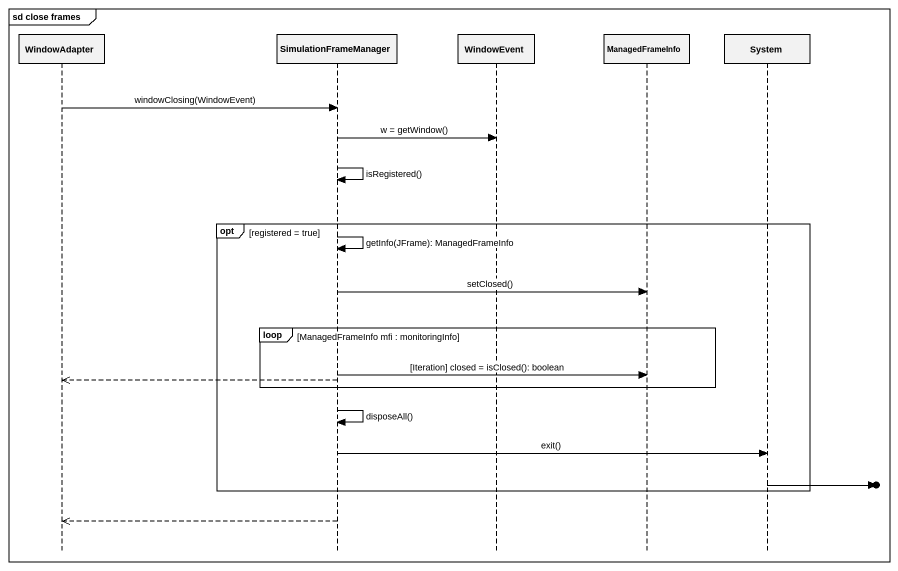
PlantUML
@startuml
mainframe sd close frames
hide footbox
participant WindowAdapter
participant SimulationFrameManager
participant WindowEvent
participant ManagedFrameInfo
participant System

WindowAdapter -> SimulationFrameManager : windowClosing(WindowEvent)
SimulationFrameManager -> WindowEvent : w = getWindow()
SimulationFrameManager -> SimulationFrameManager : isRegistered()
opt registered = true
  SimulationFrameManager -> SimulationFrameManager : getInfo(JFrame): ManagedFrameInfo
  SimulationFrameManager -> ManagedFrameInfo : setClosed()
  loop ManagedFrameInfo mfi : monitoringInfo
    SimulationFrameManager -> ManagedFrameInfo : [Iteration] closed = isClosed(): boolean
    SimulationFrameManager -->> WindowAdapter
  end
  SimulationFrameManager -> SimulationFrameManager : disposeAll()
  SimulationFrameManager -> System : exit()
  System ->o]
end
SimulationFrameManager -->> WindowAdapter
@enduml
